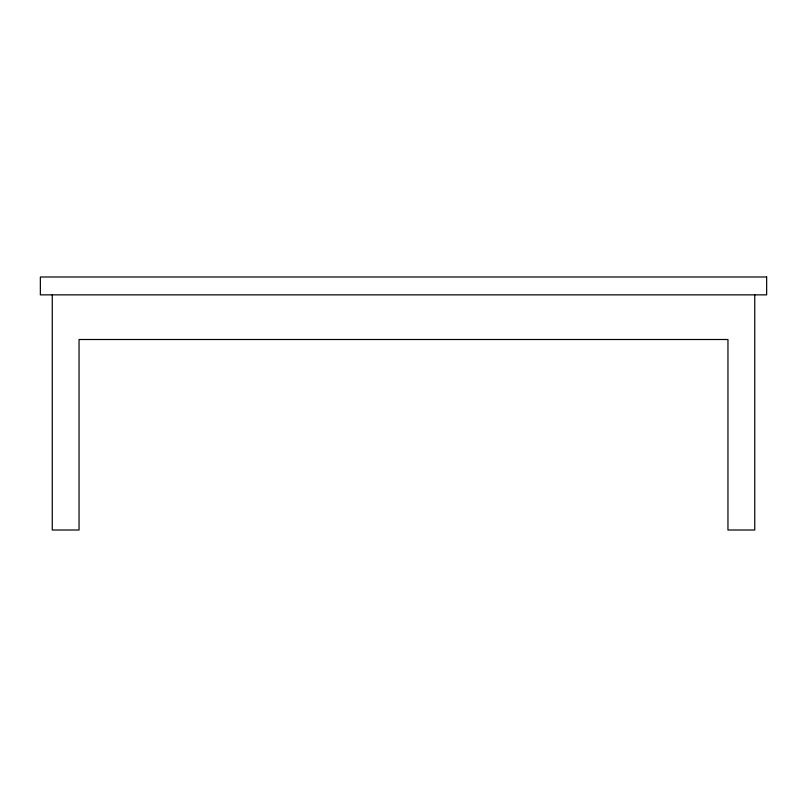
<?xml version="1.0" encoding="UTF-8"?>
<svg xmlns="http://www.w3.org/2000/svg" width="807" height="807" viewBox="0 0 807 807"><rect width="100%" height="100%" fill="white"/><g stroke="black" fill="none" stroke-linecap="round" stroke-linejoin="round"><path stroke-width="1.21" d="M754.747 294.858L754.747 530.007L727.954 530.007L727.954 339.505L79.046 339.505L79.046 530.007L52.253 530.007L52.253 294.858M766.65 276.993L40.35 276.993L40.35 294.858L766.65 294.858L766.65 276.993"/></g></svg>
